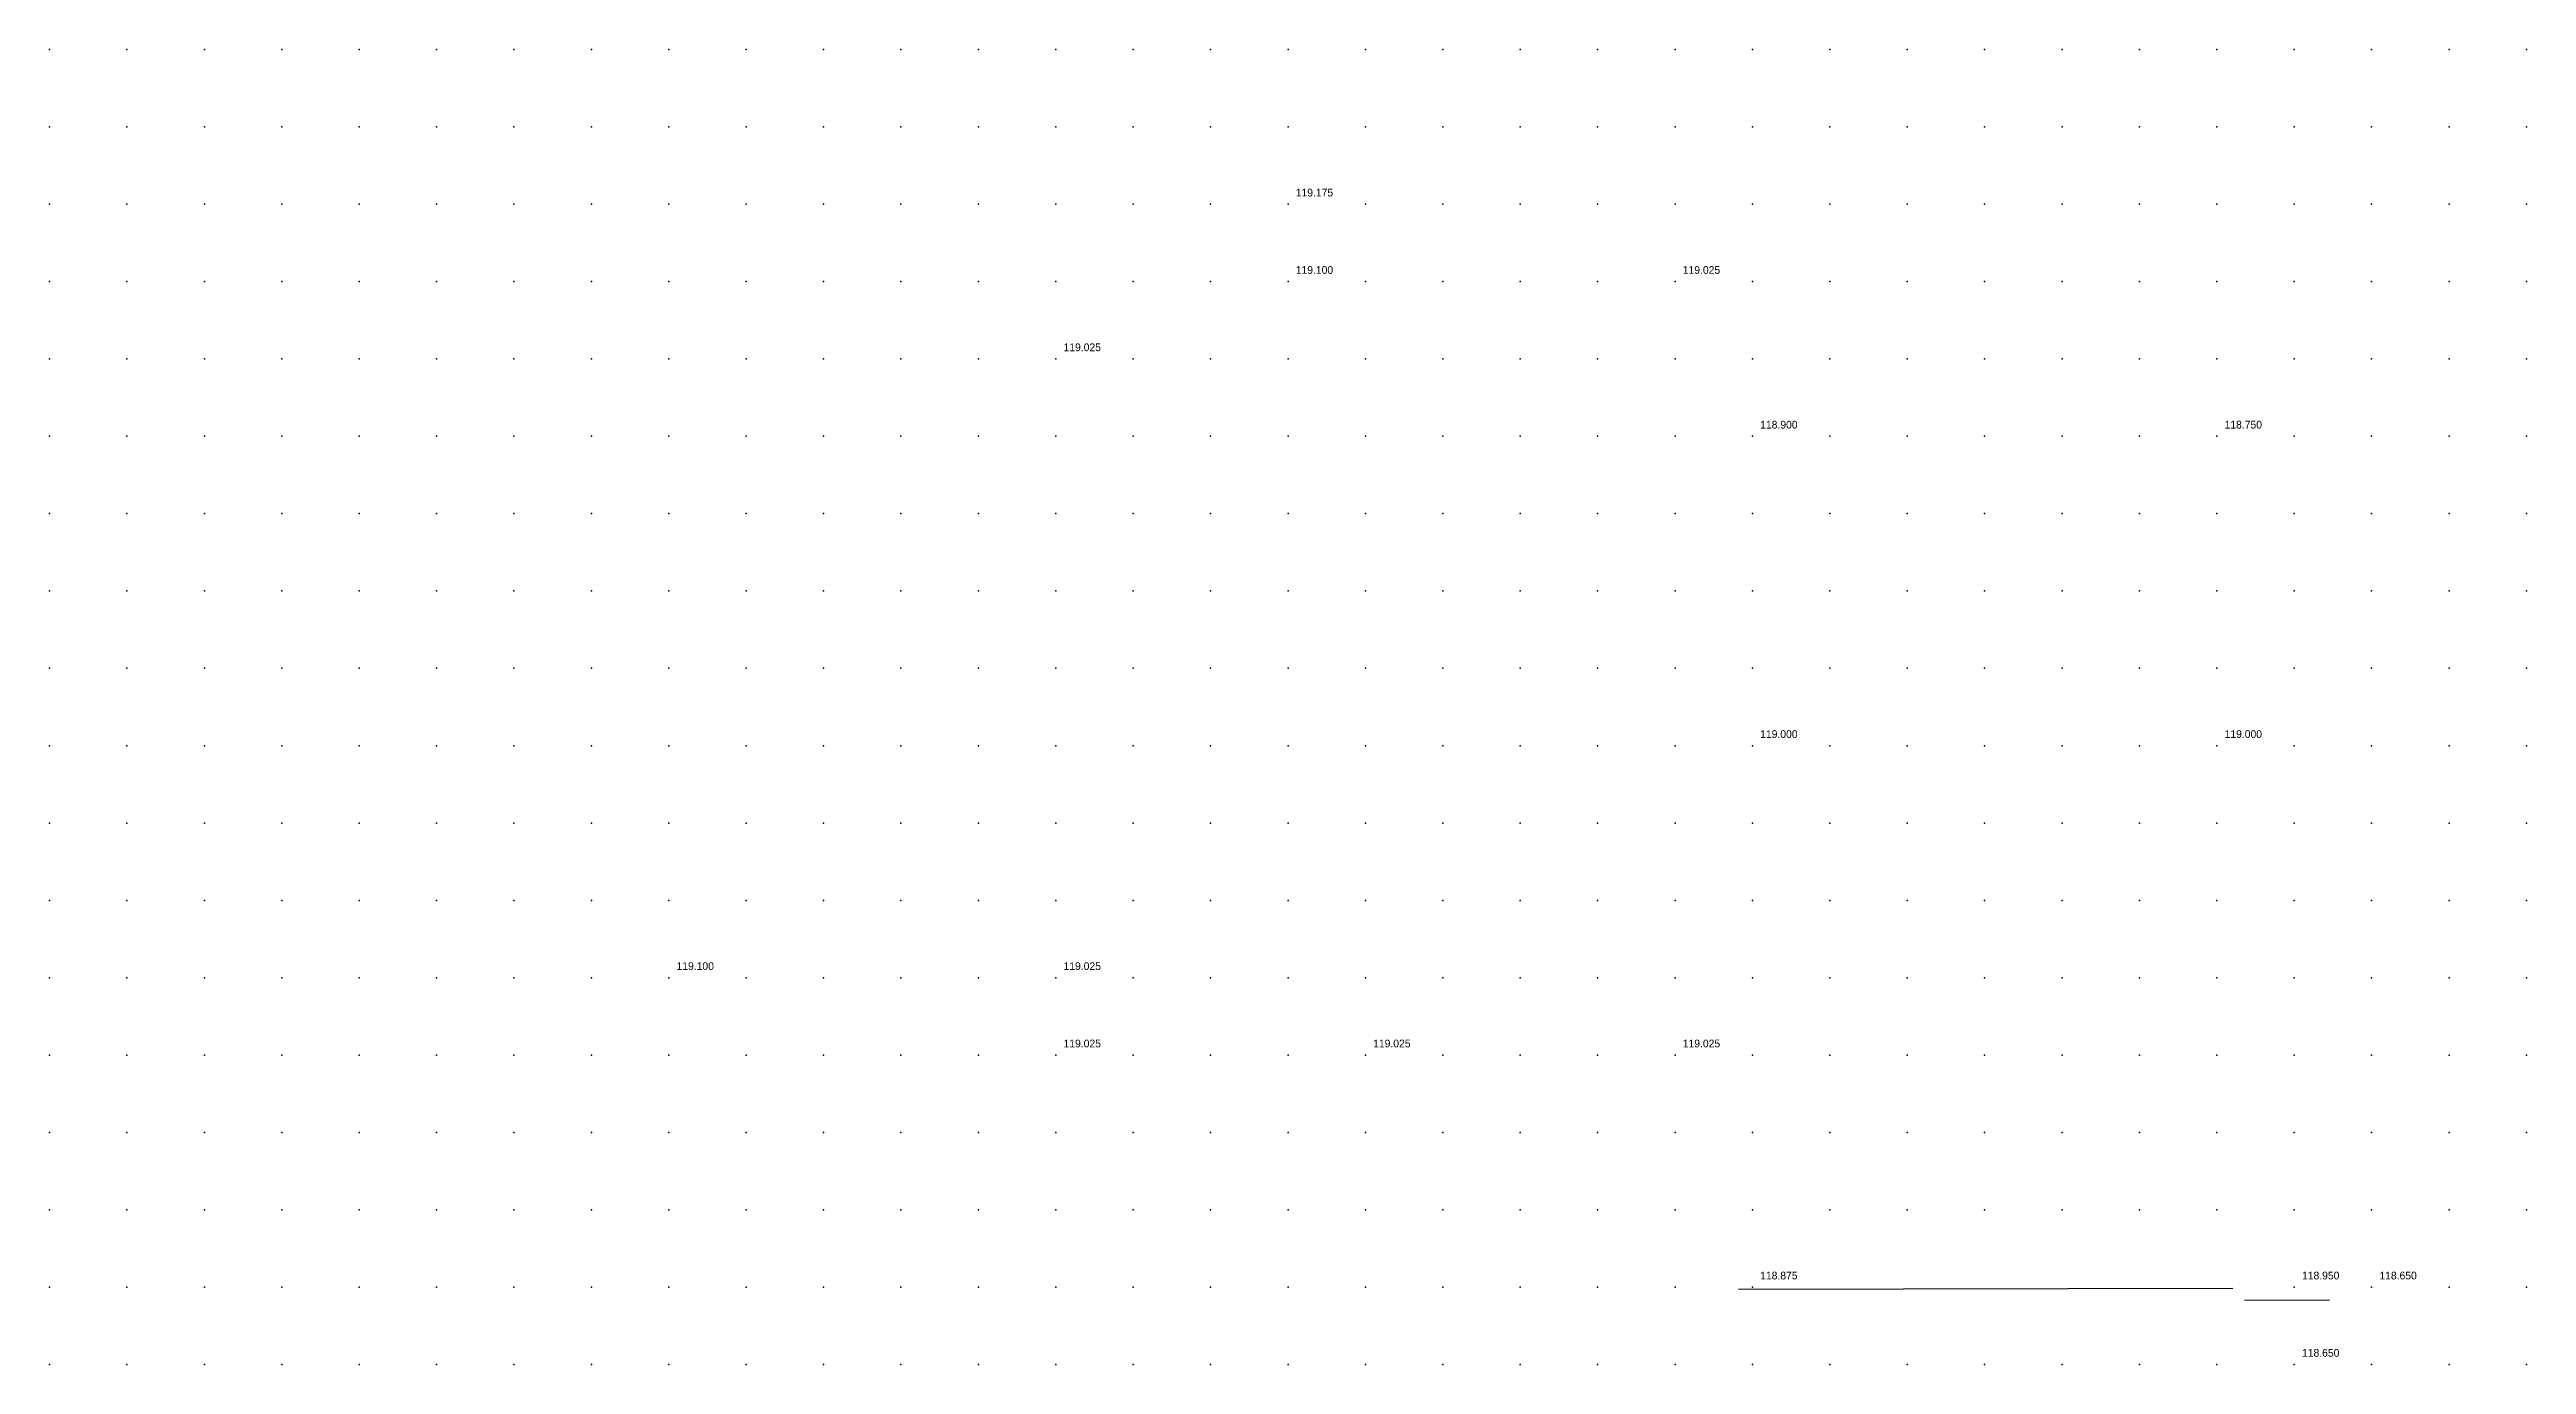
# Model space of a CAD drawing. Header units: metres. Extents: x 287878 to 288137, y 62805 to 63074.
# Drawn here: x 288072 to 288104, y 62930 to 62947 of the extents above; entities that cross this region are included whole.
import ezdxf

# ---------------------------------------------------------------- set-up
doc = ezdxf.new("R2010")
doc.units = ezdxf.units.M
for name, color, linetype in [('BARRIERS', 1, 'Continuous'), ('SURVEY_INTERP', 8, 'Continuous'), ('SURVEY_REAL', 3, 'Continuous')]:
    doc.layers.add(name, color=color, linetype=linetype)

msp = doc.modelspace()

# ---------------------------------------------------------------- linework, layer by layer
at = {"layer": 'BARRIERS'}
for p, q in [((288100.206, 62930.982), (288093.82, 62930.971)), ((288100.356, 62930.833), (288101.456, 62930.834))]:
    msp.add_line(p, q, dxfattribs=at)
at = {"layer": 'SURVEY_INTERP'}
for p in [(288072, 62947, 118.375), (288073, 62947, 118.365), (288074, 62947, 118.358), (288075, 62947, 118.353), (288076, 62947, 118.351), (288077, 62947, 118.353), (288078, 62947, 118.359), (288079, 62947, 118.37), (288080, 62947, 118.388), (288081, 62947, 118.413), (288082, 62947, 118.446), (288083, 62947, 118.488), (288084, 62947, 118.537), (288085, 62947, 118.593), (288086, 62947, 118.66), (288087, 62947, 118.73), (288088, 62947, 118.763), (288089, 62947, 118.723), (288090, 62947, 118.651), (288091, 62947, 118.594), (288092, 62947, 118.563), (288093, 62947, 118.539), (288094, 62947, 118.501), (288095, 62947, 118.451), (288096, 62947, 118.4), (288097, 62947, 118.355), (288098, 62947, 118.318), (288099, 62947, 118.288), (288100, 62947, 118.262), (288101, 62947, 118.236), (288102, 62947, 118.212), (288103, 62947, 118.19), (288104, 62947, 118.173), (288072, 62946, 118.386), (288073, 62946, 118.376), (288074, 62946, 118.368), (288075, 62946, 118.364), (288076, 62946, 118.362), (288077, 62946, 118.365), (288078, 62946, 118.372), (288079, 62946, 118.386), (288080, 62946, 118.407), (288081, 62946, 118.439), (288082, 62946, 118.482), (288083, 62946, 118.538), (288084, 62946, 118.602), (288085, 62946, 118.672), (288086, 62946, 118.763), (288087, 62946, 118.893), (288088, 62946, 118.983), (288089, 62946, 118.886), (288090, 62946, 118.746), (288091, 62946, 118.669), (288092, 62946, 118.658), (288093, 62946, 118.657), (288094, 62946, 118.607), (288095, 62946, 118.528), (288096, 62946, 118.455), (288097, 62946, 118.398), (288098, 62946, 118.358), (288099, 62946, 118.328), (288100, 62946, 118.303), (288101, 62946, 118.276), (288102, 62946, 118.247), (288103, 62946, 118.223), (288104, 62946, 118.205), (288072, 62945, 118.398), (288073, 62945, 118.388), (288074, 62945, 118.38), (288075, 62945, 118.375), (288076, 62945, 118.373), (288077, 62945, 118.376), (288078, 62945, 118.385), (288079, 62945, 118.4), (288080, 62945, 118.425), (288081, 62945, 118.463), (288082, 62945, 118.518), (288083, 62945, 118.593), (288084, 62945, 118.681), (288085, 62945, 118.755), (288086, 62945, 118.835), (288087, 62945, 118.998), (288089, 62945, 118.993), (288090, 62945, 118.806), (288091, 62945, 118.727), (288092, 62945, 118.777), (288093, 62945, 118.848), (288094, 62945, 118.749), (288095, 62945, 118.61), (288096, 62945, 118.509), (288097, 62945, 118.441), (288098, 62945, 118.401), (288099, 62945, 118.38), (288100, 62945, 118.361), (288101, 62945, 118.33), (288102, 62945, 118.292), (288103, 62945, 118.26), (288104, 62945, 118.244), (288072, 62944, 118.412), (288073, 62944, 118.4), (288074, 62944, 118.391), (288075, 62944, 118.386), (288076, 62944, 118.384), (288077, 62944, 118.388), (288078, 62944, 118.397), (288079, 62944, 118.413), (288080, 62944, 118.44), (288081, 62944, 118.482), (288082, 62944, 118.548), (288083, 62944, 118.65), (288084, 62944, 118.79), (288085, 62944, 118.885), (288086, 62944, 118.874), (288087, 62944, 118.978), (288089, 62944, 118.971), (288090, 62944, 118.803), (288091, 62944, 118.746), (288092, 62944, 118.857), (288094, 62944, 118.843), (288095, 62944, 118.669), (288096, 62944, 118.554), (288097, 62944, 118.479), (288098, 62944, 118.448), (288099, 62944, 118.452), (288100, 62944, 118.454), (288101, 62944, 118.411), (288102, 62944, 118.347), (288103, 62944, 118.299), (288104, 62944, 118.286), (288072, 62943, 118.426), (288073, 62943, 118.413), (288074, 62943, 118.404), (288075, 62943, 118.398), (288076, 62943, 118.396), (288077, 62943, 118.399), (288078, 62943, 118.408), (288079, 62943, 118.424), (288080, 62943, 118.45), (288081, 62943, 118.492), (288082, 62943, 118.56), (288083, 62943, 118.676), (288084, 62943, 118.867), (288086, 62943, 118.897), (288087, 62943, 118.884), (288088, 62943, 118.942), (288089, 62943, 118.86), (288090, 62943, 118.748), (288091, 62943, 118.715), (288092, 62943, 118.782), (288093, 62943, 118.854), (288094, 62943, 118.816), (288095, 62943, 118.715), (288096, 62943, 118.587), (288097, 62943, 118.507), (288098, 62943, 118.493), (288099, 62943, 118.553), (288100, 62943, 118.614), (288101, 62943, 118.528), (288102, 62943, 118.406), (288103, 62943, 118.333), (288104, 62943, 118.321), (288072, 62942, 118.442), (288073, 62942, 118.427), (288074, 62942, 118.417), (288075, 62942, 118.41), (288076, 62942, 118.408), (288077, 62942, 118.411), (288078, 62942, 118.419), (288079, 62942, 118.434), (288080, 62942, 118.458), (288081, 62942, 118.494), (288082, 62942, 118.551), (288083, 62942, 118.642), (288084, 62942, 118.775), (288085, 62942, 118.867), (288086, 62942, 118.807), (288087, 62942, 118.766), (288088, 62942, 118.761), (288089, 62942, 118.724), (288090, 62942, 118.676), (288091, 62942, 118.664), (288092, 62942, 118.703), (288093, 62942, 118.79), (288095, 62942, 118.759), (288096, 62942, 118.6), (288097, 62942, 118.52), (288098, 62942, 118.518), (288099, 62942, 118.623), (288101, 62942, 118.608), (288102, 62942, 118.439), (288103, 62942, 118.351), (288104, 62942, 118.336), (288072, 62941, 118.459), (288073, 62941, 118.443), (288074, 62941, 118.43), (288075, 62941, 118.423), (288076, 62941, 118.421), (288077, 62941, 118.424), (288078, 62941, 118.433), (288079, 62941, 118.447), (288080, 62941, 118.467), (288081, 62941, 118.495), (288082, 62941, 118.534), (288083, 62941, 118.589), (288084, 62941, 118.651), (288085, 62941, 118.69), (288086, 62941, 118.684), (288087, 62941, 118.666), (288088, 62941, 118.651), (288089, 62941, 118.632), (288090, 62941, 118.615), (288091, 62941, 118.617), (288092, 62941, 118.649), (288093, 62941, 118.713), (288094, 62941, 118.764), (288095, 62941, 118.687), (288096, 62941, 118.58), (288097, 62941, 118.518), (288098, 62941, 118.514), (288099, 62941, 118.57), (288100, 62941, 118.623), (288101, 62941, 118.545), (288102, 62941, 118.429), (288103, 62941, 118.349), (288104, 62941, 118.324), (288072, 62940, 118.477), (288073, 62940, 118.459), (288074, 62940, 118.445), (288075, 62940, 118.437), (288076, 62940, 118.436), (288077, 62940, 118.44), (288078, 62940, 118.45), (288079, 62940, 118.464), (288080, 62940, 118.481), (288081, 62940, 118.502), (288082, 62940, 118.526), (288083, 62940, 118.556), (288084, 62940, 118.585), (288085, 62940, 118.604), (288086, 62940, 118.607), (288087, 62940, 118.6), (288088, 62940, 118.59), (288089, 62940, 118.58), (288090, 62940, 118.575), (288091, 62940, 118.586), (288092, 62940, 118.616), (288093, 62940, 118.659), (288094, 62940, 118.677), (288095, 62940, 118.635), (288096, 62940, 118.563), (288097, 62940, 118.514), (288098, 62940, 118.512), (288099, 62940, 118.549), (288100, 62940, 118.567), (288101, 62940, 118.515), (288102, 62940, 118.422), (288103, 62940, 118.34), (288104, 62940, 118.297), (288072, 62939, 118.498), (288073, 62939, 118.477), (288074, 62939, 118.461), (288075, 62939, 118.452), (288076, 62939, 118.452), (288077, 62939, 118.46), (288078, 62939, 118.475), (288079, 62939, 118.493), (288080, 62939, 118.51), (288081, 62939, 118.523), (288082, 62939, 118.537), (288083, 62939, 118.554), (288084, 62939, 118.571), (288085, 62939, 118.581), (288086, 62939, 118.581), (288087, 62939, 118.573), (288088, 62939, 118.564), (288089, 62939, 118.556), (288090, 62939, 118.556), (288091, 62939, 118.573), (288092, 62939, 118.621), (288093, 62939, 118.719), (288094, 62939, 118.801), (288095, 62939, 118.702), (288096, 62939, 118.576), (288097, 62939, 118.516), (288098, 62939, 118.536), (288099, 62939, 118.649), (288100, 62939, 118.754), (288101, 62939, 118.625), (288102, 62939, 118.448), (288103, 62939, 118.334), (288104, 62939, 118.269), (288072, 62938, 118.521), (288073, 62938, 118.495), (288074, 62938, 118.477), (288075, 62938, 118.468), (288076, 62938, 118.47), (288077, 62938, 118.485), (288078, 62938, 118.512), (288079, 62938, 118.543), (288080, 62938, 118.564), (288081, 62938, 118.569), (288082, 62938, 118.571), (288083, 62938, 118.582), (288084, 62938, 118.599), (288085, 62938, 118.608), (288086, 62938, 118.6), (288087, 62938, 118.584), (288088, 62938, 118.568), (288089, 62938, 118.558), (288090, 62938, 118.557), (288091, 62938, 118.573), (288092, 62938, 118.633), (288093, 62938, 118.8), (288095, 62938, 118.786), (288096, 62938, 118.583), (288097, 62938, 118.509), (288098, 62938, 118.546), (288099, 62938, 118.753), (288101, 62938, 118.738), (288102, 62938, 118.462), (288103, 62938, 118.32), (288104, 62938, 118.244), (288072, 62937, 118.545), (288073, 62937, 118.514), (288074, 62937, 118.492), (288075, 62937, 118.483), (288076, 62937, 118.488), (288077, 62937, 118.514), (288078, 62937, 118.565), (288079, 62937, 118.632), (288080, 62937, 118.672), (288081, 62937, 118.652), (288082, 62937, 118.625), (288083, 62937, 118.634), (288084, 62937, 118.67), (288085, 62937, 118.692), (288086, 62937, 118.668), (288087, 62937, 118.627), (288088, 62937, 118.601), (288089, 62937, 118.587), (288090, 62937, 118.577), (288091, 62937, 118.582), (288092, 62937, 118.62), (288093, 62937, 118.711), (288094, 62937, 118.791), (288095, 62937, 118.681), (288096, 62937, 118.543), (288097, 62937, 118.477), (288098, 62937, 118.496), (288099, 62937, 118.619), (288100, 62937, 118.734), (288101, 62937, 118.592), (288102, 62937, 118.404), (288103, 62937, 118.288), (288104, 62937, 118.219), (288072, 62936, 118.572), (288073, 62936, 118.534), (288074, 62936, 118.507), (288075, 62936, 118.495), (288076, 62936, 118.503), (288077, 62936, 118.541), (288078, 62936, 118.628), (288079, 62936, 118.78), (288080, 62936, 118.89), (288081, 62936, 118.787), (288082, 62936, 118.685), (288083, 62936, 118.696), (288084, 62936, 118.786), (288085, 62936, 118.858), (288086, 62936, 118.782), (288087, 62936, 118.692), (288088, 62936, 118.663), (288089, 62936, 118.658), (288090, 62936, 118.63), (288091, 62936, 118.611), (288092, 62936, 118.63), (288093, 62936, 118.657), (288094, 62936, 118.639), (288095, 62936, 118.57), (288096, 62936, 118.485), (288097, 62936, 118.43), (288098, 62936, 118.419), (288099, 62936, 118.446), (288100, 62936, 118.459), (288101, 62936, 118.405), (288102, 62936, 118.322), (288103, 62936, 118.252), (288104, 62936, 118.201), (288072, 62935, 118.6), (288073, 62935, 118.552), (288074, 62935, 118.519), (288075, 62935, 118.503), (288076, 62935, 118.51), (288077, 62935, 118.551), (288078, 62935, 118.658), (288079, 62935, 118.886), (288081, 62935, 118.887), (288082, 62935, 118.716), (288083, 62935, 118.736), (288084, 62935, 118.878), (288086, 62935, 118.875), (288087, 62935, 118.745), (288088, 62935, 118.757), (288089, 62935, 118.824), (288090, 62935, 118.732), (288091, 62935, 118.66), (288092, 62935, 118.716), (288093, 62935, 118.799), (288094, 62935, 118.687), (288095, 62935, 118.543), (288096, 62935, 118.445), (288097, 62935, 118.384), (288098, 62935, 118.355), (288099, 62935, 118.345), (288100, 62935, 118.335), (288101, 62935, 118.31), (288102, 62935, 118.273), (288103, 62935, 118.235), (288104, 62935, 118.2), (288072, 62934, 118.628), (288073, 62934, 118.569), (288074, 62934, 118.528), (288075, 62934, 118.507), (288076, 62934, 118.508), (288077, 62934, 118.539), (288078, 62934, 118.62), (288079, 62934, 118.768), (288080, 62934, 118.88), (288081, 62934, 118.777), (288082, 62934, 118.687), (288083, 62934, 118.727), (288084, 62934, 118.874), (288086, 62934, 118.872), (288087, 62934, 118.753), (288088, 62934, 118.831), (288090, 62934, 118.816), (288091, 62934, 118.685), (288092, 62934, 118.801), (288094, 62934, 118.776), (288095, 62934, 118.534), (288096, 62934, 118.412), (288097, 62934, 118.346), (288098, 62934, 118.311), (288099, 62934, 118.297), (288100, 62934, 118.291), (288101, 62934, 118.285), (288102, 62934, 118.272), (288103, 62934, 118.25), (288104, 62934, 118.226), (288072, 62933, 118.65), (288073, 62933, 118.58), (288074, 62933, 118.534), (288075, 62933, 118.508), (288076, 62933, 118.501), (288077, 62933, 118.516), (288078, 62933, 118.555), (288079, 62933, 118.614), (288080, 62933, 118.652), (288081, 62933, 118.637), (288082, 62933, 118.627), (288083, 62933, 118.672), (288084, 62933, 118.772), (288085, 62933, 118.847), (288086, 62933, 118.776), (288087, 62933, 118.708), (288088, 62933, 118.745), (288089, 62933, 118.816), (288090, 62933, 118.723), (288091, 62933, 118.646), (288092, 62933, 118.696), (288093, 62933, 118.778), (288094, 62933, 118.647), (288095, 62933, 118.478), (288096, 62933, 118.371), (288097, 62933, 118.311), (288098, 62933, 118.283), (288099, 62933, 118.28), (288100, 62933, 118.295), (288101, 62933, 118.318), (288102, 62933, 118.326), (288103, 62933, 118.305), (288104, 62933, 118.288), (288072, 62932, 118.659), (288073, 62932, 118.584), (288074, 62932, 118.535), (288075, 62932, 118.508), (288076, 62932, 118.497), (288077, 62932, 118.499), (288078, 62932, 118.511), (288079, 62932, 118.529), (288080, 62932, 118.543), (288081, 62932, 118.552), (288082, 62932, 118.568), (288083, 62932, 118.607), (288084, 62932, 118.659), (288085, 62932, 118.688), (288086, 62932, 118.673), (288087, 62932, 118.65), (288088, 62932, 118.651), (288089, 62932, 118.655), (288090, 62932, 118.627), (288091, 62932, 118.592), (288092, 62932, 118.579), (288093, 62932, 118.562), (288094, 62932, 118.495), (288095, 62932, 118.403), (288096, 62932, 118.326), (288097, 62932, 118.28), (288098, 62932, 118.265), (288099, 62932, 118.284), (288100, 62932, 118.335), (288101, 62932, 118.409), (288102, 62932, 118.466), (288103, 62932, 118.398), (288104, 62932, 118.386), (288072, 62931, 118.65), (288073, 62931, 118.579), (288074, 62931, 118.534), (288075, 62931, 118.511), (288076, 62931, 118.505), (288077, 62931, 118.503), (288078, 62931, 118.498), (288079, 62931, 118.491), (288080, 62931, 118.491), (288081, 62931, 118.501), (288082, 62931, 118.527), (288083, 62931, 118.573), (288084, 62931, 118.629), (288085, 62931, 118.662), (288086, 62931, 118.651), (288087, 62931, 118.632), (288088, 62931, 118.631), (288089, 62931, 118.633), (288090, 62931, 118.618), (288091, 62931, 118.588), (288092, 62931, 118.548), (288093, 62931, 118.495), (288103, 62931, 118.465), (288104, 62931, 118.458), (288072, 62930, 118.63), (288073, 62930, 118.567), (288074, 62930, 118.531), (288075, 62930, 118.524), (288076, 62930, 118.542), (288077, 62930, 118.554), (288078, 62930, 118.526), (288079, 62930, 118.487), (288080, 62930, 118.466), (288081, 62930, 118.47), (288082, 62930, 118.502), (288083, 62930, 118.575), (288084, 62930, 118.704), (288085, 62930, 118.806), (288086, 62930, 118.724), (288087, 62930, 118.663), (288088, 62930, 118.681), (288089, 62930, 118.713), (288090, 62930, 118.702), (288091, 62930, 118.66), (288092, 62930, 118.607), (288093, 62930, 118.522), (288094, 62930, 118.415), (288095, 62930, 118.321), (288096, 62930, 118.254), (288097, 62930, 118.22), (288098, 62930, 118.228), (288099, 62930, 118.293), (288100, 62930, 118.446), (288102, 62930, 118.498), (288103, 62930, 118.403), (288104, 62930, 118.42)]:
    msp.add_point(p, dxfattribs=at)
at = {"layer": 'SURVEY_REAL'}
for p in [(288088, 62945, 119.175), (288088, 62944, 119.1), (288093, 62944, 119.025), (288085, 62943, 119.025), (288094, 62942, 118.9), (288100, 62942, 118.75), (288094, 62938, 119), (288100, 62938, 119), (288080, 62935, 119.1), (288085, 62935, 119.025), (288085, 62934, 119.025), (288089, 62934, 119.025), (288093, 62934, 119.025), (288094, 62931, 118.875), (288101, 62931, 118.95), (288102, 62931, 118.65), (288101, 62930, 118.65)]:
    msp.add_point(p, dxfattribs=at)

# ---------------------------------------------------------------- texts
for s, p in [('119.175', (288088.1, 62945.1, 119.175)), ('119.100', (288088.1, 62944.1, 119.1)), ('119.025', (288093.1, 62944.1, 119.025)), ('119.025', (288085.1, 62943.1, 119.025)), ('118.900', (288094.1, 62942.1, 118.9)), ('118.750', (288100.1, 62942.1, 118.75)), ('119.000', (288094.1, 62938.1, 119)), ('119.000', (288100.1, 62938.1, 119)), ('119.100', (288080.1, 62935.1, 119.1)), ('119.025', (288085.1, 62935.1, 119.025)), ('119.025', (288085.1, 62934.1, 119.025)), ('119.025', (288089.1, 62934.1, 119.025)), ('119.025', (288093.1, 62934.1, 119.025)), ('118.875', (288094.1, 62931.1, 118.875)), ('118.950', (288101.1, 62931.1, 118.95)), ('118.650', (288102.1, 62931.1, 118.65)), ('118.650', (288101.1, 62930.1, 118.65))]:
    msp.add_text(s, height=0.1, dxfattribs=at).set_placement(p)

doc.saveas('drawing.dxf')
